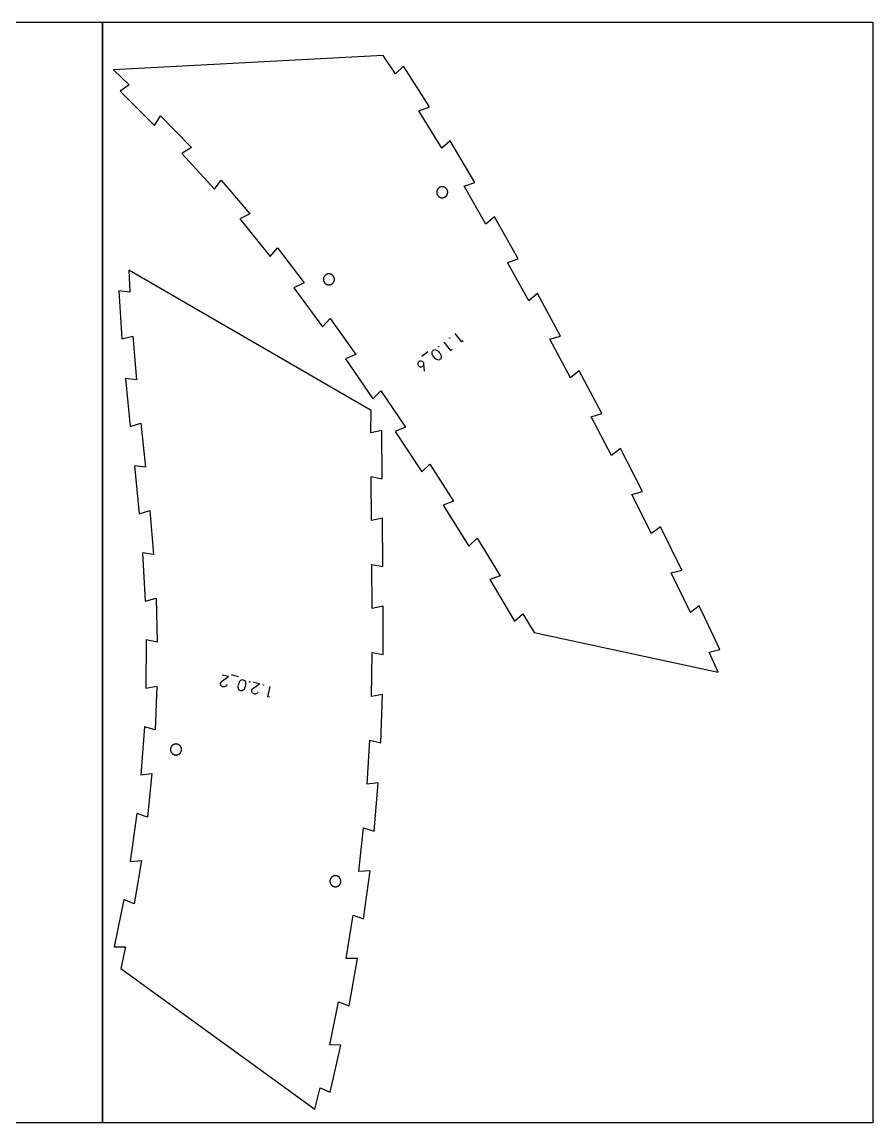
# Model space of a CAD drawing. Header units: millimetres. Extents: x 0 to 7991, y -7000 to -6000.
# Drawn here: x 3427 to 4200, y -7000 to -6000 of the extents above; entities that cross this region are included whole.
import ezdxf

# ---------------------------------------------------------------- set-up
doc = ezdxf.new("R2010")
doc.units = ezdxf.units.MM
doc.header["$MEASUREMENT"] = 0
for name, color, linetype, true_color in [('Default', 18, 'Continuous', 0x000000), ('nest$l_engrave_text', 5, 'Continuous', 0x0000ff), ('nest$l_inner_cut', 3, 'Continuous', 0x00ff00), ('nest$l_outer_cut', 1, 'Continuous', 0xff0000)]:
    doc.layers.add(name, color=color, linetype=linetype, true_color=true_color)

msp = doc.modelspace()

# ---------------------------------------------------------------- linework, layer by layer
at = {"layer": 'Default'}
for points in [[(2800, -7000), (2800, -6000), (3500, -6000), (3500, -7000)], [(3500, -7000), (3500, -6000), (4200, -6000), (4200, -7000)]]:
    msp.add_lwpolyline(points, close=True, dxfattribs=at)
at = {"layer": 'nest$l_engrave_text'}
for points in [[(3815.7, -6287.2), (3815.6, -6287.2), (3815.4, -6287.1), (3815.4, -6287), (3815.5, -6286.8), (3815.6, -6286.8), (3815.8, -6286.8), (3815.8, -6287)], [(3802, -6297.6), (3802.7, -6297.7), (3803.6, -6298), (3804.5, -6298.5), (3804.5, -6298.6), (3804.7, -6298.8), (3804.9, -6299), (3805.2, -6299.3), (3806, -6300.2), (3806.8, -6301.2), (3807, -6301.7), (3807.2, -6302), (3807.3, -6302.2), (3807.4, -6302.3), (3807.7, -6303.5), (3807.8, -6304), (3807.8, -6304.4), (3807.6, -6305.2), (3807.3, -6305.8), (3806.8, -6306.3), (3806.1, -6306.7), (3805.4, -6307), (3804.7, -6306.9), (3803.9, -6306.6), (3803.3, -6306.3), (3802.6, -6305.8), (3802, -6305.3), (3801.3, -6304.5), (3800.7, -6303.7), (3800.3, -6303), (3799.9, -6302.3), (3799.6, -6301.7), (3799.4, -6301), (3799.4, -6300.3), (3799.5, -6299.6), (3799.7, -6299.1), (3800, -6298.6), (3800.4, -6298.2), (3801.1, -6297.8)], [(3805.7, -6295), (3805.5, -6295.1), (3805.4, -6295), (3805.3, -6294.8), (3805.4, -6294.7), (3805.6, -6294.6), (3805.7, -6294.7), (3805.8, -6294.9)], [(3629.3, -6598.2), (3629.7, -6598.8), (3630, -6599.7), (3630.2, -6600.7), (3630.2, -6600.9), (3630.1, -6601.1), (3630.1, -6601.4), (3630.1, -6601.8), (3629.9, -6603), (3629.5, -6604.2), (3629.3, -6604.7), (3629.2, -6605), (3629.1, -6605.3), (3629.1, -6605.4), (3628.4, -6606.4), (3628, -6606.8), (3627.8, -6607), (3627, -6607.4), (3626.3, -6607.5), (3625.6, -6607.5), (3624.9, -6607.2), (3624.2, -6606.8), (3623.8, -6606.2), (3623.5, -6605.4), (3623.4, -6604.7), (3623.3, -6603.8), (3623.4, -6603.1), (3623.6, -6602.1), (3623.8, -6601.1), (3624.1, -6600.3), (3624.4, -6599.5), (3624.6, -6599), (3625, -6598.4), (3625.6, -6597.9), (3626.2, -6597.6), (3626.7, -6597.4), (3627.3, -6597.3), (3627.9, -6597.4), (3628.6, -6597.7)], [(3633.7, -6599.5), (3633.5, -6599.4), (3633.5, -6599.2), (3633.6, -6599.1), (3633.8, -6599), (3633.9, -6599.1), (3633.9, -6599.3), (3633.8, -6599.5)], [(3646.1, -6602.3), (3645.9, -6602.3), (3645.9, -6602.1), (3646, -6601.9), (3646.2, -6601.9), (3646.4, -6602), (3646.4, -6602.2), (3646.3, -6602.3)]]:
    msp.add_lwpolyline(points, close=True, dxfattribs=at)
for points in [[(3827.7, -6289.6), (3826.6, -6290.5), (3820.5, -6282.8)], [(3795.6, -6299.7), (3790.3, -6303.9)], [(3817.6, -6297.5), (3816.5, -6298.4), (3810.5, -6290.7)], [(3792.7, -6317.2), (3792.1, -6310.8), (3792, -6310.2), (3791.9, -6309.6), (3791.7, -6309.2), (3791.2, -6308.6), (3790.6, -6308.2), (3789.9, -6307.9), (3789.2, -6307.8), (3788.4, -6308), (3787.7, -6308.3), (3787.2, -6308.8), (3786.7, -6309.4), (3786.5, -6310.3), (3786.5, -6311.1), (3786.7, -6311.7), (3787.1, -6312.4), (3787.7, -6312.9), (3788.4, -6313.2), (3789.2, -6313.3), (3790.1, -6313.2), (3790.7, -6312.8), (3791.3, -6312.3), (3791.6, -6311.9), (3791.8, -6311.4), (3792, -6310.9), (3792, -6310.3)], [(3613.1, -6601.8), (3612.9, -6602.3), (3612.5, -6602.9), (3612.1, -6603.3), (3611.6, -6603.5), (3610.7, -6603.8), (3609.7, -6603.8), (3609.2, -6603.7), (3608.7, -6603.4), (3608.2, -6603.1), (3607.8, -6602.6), (3607.4, -6601.6), (3607.3, -6601), (3607.4, -6600.5), (3607.8, -6599.6), (3607.9, -6599.3), (3608, -6599.2), (3608.3, -6598.9), (3614.5, -6594.6), (3608.8, -6593.3)], [(3623.7, -6594.7), (3617.1, -6593.1)], [(3641.4, -6608.4), (3641.2, -6608.8), (3640.8, -6609.4), (3640.4, -6609.8), (3639.9, -6610.1), (3639, -6610.4), (3638, -6610.4), (3637.5, -6610.2), (3637, -6610), (3636.5, -6609.6), (3636.2, -6609.2), (3635.7, -6608.1), (3635.7, -6607.5), (3635.7, -6607), (3636.1, -6606.1), (3636.2, -6605.9), (3636.3, -6605.8), (3636.6, -6605.4), (3642.8, -6601.1), (3637.1, -6599.8)], [(3651.7, -6613.2), (3650.3, -6612.9), (3652.5, -6603.4)]]:
    msp.add_lwpolyline(points, dxfattribs=at)
at = {"layer": 'nest$l_inner_cut'}
for points in [[(3804.7, -6157.7), (3804.8, -6157.8), (3805, -6158), (3805.1, -6158.1), (3805.2, -6158.2), (3805.3, -6158.3), (3805.5, -6158.5), (3805.6, -6158.6), (3805.7, -6158.7), (3805.9, -6158.8), (3806, -6158.9), (3806.2, -6159), (3806.3, -6159), (3806.5, -6159.1), (3806.6, -6159.2), (3806.8, -6159.3), (3807, -6159.3), (3807.1, -6159.4), (3807.3, -6159.4), (3807.5, -6159.5), (3807.6, -6159.5), (3807.8, -6159.6), (3808, -6159.6), (3808.1, -6159.6), (3808.3, -6159.6), (3808.5, -6159.6), (3808.7, -6159.6), (3808.8, -6159.6), (3809, -6159.6), (3809.2, -6159.6), (3809.3, -6159.6), (3809.5, -6159.6), (3809.7, -6159.5), (3809.9, -6159.5), (3810, -6159.4), (3810.2, -6159.4), (3810.4, -6159.3), (3810.5, -6159.3), (3810.7, -6159.2), (3810.8, -6159.1), (3811, -6159.1), (3811.1, -6159), (3811.3, -6158.9), (3811.4, -6158.8), (3811.6, -6158.7), (3811.7, -6158.6), (3811.9, -6158.5), (3812, -6158.4), (3812.1, -6158.3), (3812.2, -6158.1), (3812.4, -6158), (3812.5, -6157.9), (3812.6, -6157.8), (3812.7, -6157.6), (3812.8, -6157.5), (3812.9, -6157.3), (3813, -6157.2), (3813.1, -6157), (3813.1, -6156.9), (3813.2, -6156.7), (3813.3, -6156.6), (3813.4, -6156.4), (3813.4, -6156.2), (3813.5, -6156.1), (3813.5, -6155.9), (3813.6, -6155.7), (3813.6, -6155.6), (3813.6, -6155.4), (3813.6, -6155.2), (3813.7, -6155), (3813.7, -6154.9), (3813.7, -6154.7), (3813.7, -6154.5), (3813.7, -6154.4), (3813.7, -6154.2), (3813.6, -6154), (3813.6, -6153.8), (3813.6, -6153.7), (3813.5, -6153.5), (3813.5, -6153.3), (3813.5, -6153.2), (3813.4, -6153), (3813.3, -6152.8), (3813.3, -6152.7), (3813.2, -6152.5), (3813.1, -6152.4), (3813.1, -6152.2), (3813, -6152.1), (3812.9, -6151.9), (3812.8, -6151.8), (3812.7, -6151.6), (3812.6, -6151.5), (3812.5, -6151.4), (3812.3, -6151.2), (3812.2, -6151.1), (3812.1, -6151), (3812, -6150.9), (3811.8, -6150.8), (3811.7, -6150.6), (3811.6, -6150.5), (3811.4, -6150.4), (3811.3, -6150.4), (3811.1, -6150.3), (3811, -6150.2), (3810.8, -6150.1), (3810.6, -6150), (3810.5, -6150), (3810.3, -6149.9), (3810.2, -6149.9), (3810, -6149.8), (3809.8, -6149.8), (3809.7, -6149.7), (3809.5, -6149.7), (3809.3, -6149.7), (3809.1, -6149.7), (3809, -6149.6), (3808.8, -6149.6), (3808.6, -6149.6), (3808.4, -6149.6), (3808.3, -6149.7), (3808.1, -6149.7), (3807.9, -6149.7), (3807.8, -6149.7), (3807.6, -6149.8), (3807.4, -6149.8), (3807.2, -6149.8), (3807.1, -6149.9), (3806.9, -6150), (3806.8, -6150), (3806.6, -6150.1), (3806.4, -6150.2), (3806.3, -6150.2), (3806.1, -6150.3), (3806, -6150.4), (3805.8, -6150.5), (3805.7, -6150.6), (3805.6, -6150.7), (3805.4, -6150.8), (3805.3, -6150.9), (3805.2, -6151.1), (3805.1, -6151.2), (3804.9, -6151.3), (3804.8, -6151.4), (3804.7, -6151.6), (3804.6, -6151.7), (3804.5, -6151.9), (3804.4, -6152), (3804.3, -6152.2), (3804.3, -6152.3), (3804.2, -6152.5), (3804.1, -6152.6), (3804, -6152.8), (3804, -6152.9), (3803.9, -6153.1), (3803.9, -6153.3), (3803.8, -6153.4), (3803.8, -6153.6), (3803.8, -6153.8), (3803.7, -6154), (3803.7, -6154.1), (3803.7, -6154.3), (3803.7, -6154.5), (3803.7, -6154.7), (3803.7, -6154.8), (3803.7, -6155), (3803.7, -6155.2), (3803.7, -6155.3), (3803.8, -6155.5), (3803.8, -6155.7), (3803.8, -6155.9), (3803.9, -6156), (3803.9, -6156.2), (3804, -6156.4), (3804, -6156.5), (3804.1, -6156.7), (3804.2, -6156.8), (3804.3, -6157), (3804.4, -6157.1), (3804.4, -6157.3), (3804.5, -6157.4), (3804.6, -6157.6)], [(3701.8, -6236.8), (3701.9, -6237), (3702, -6237.1), (3702.1, -6237.2), (3702.3, -6237.3), (3702.4, -6237.5), (3702.5, -6237.6), (3702.6, -6237.7), (3702.8, -6237.8), (3702.9, -6237.9), (3703.1, -6238), (3703.2, -6238.1), (3703.4, -6238.1), (3703.5, -6238.2), (3703.7, -6238.3), (3703.8, -6238.4), (3704, -6238.4), (3704.2, -6238.5), (3704.3, -6238.5), (3704.5, -6238.6), (3704.7, -6238.6), (3704.8, -6238.7), (3705, -6238.7), (3705.2, -6238.7), (3705.4, -6238.7), (3705.5, -6238.7), (3705.7, -6238.7), (3705.9, -6238.7), (3706.1, -6238.7), (3706.2, -6238.7), (3706.4, -6238.7), (3706.6, -6238.7), (3706.7, -6238.6), (3706.9, -6238.6), (3707.1, -6238.6), (3707.2, -6238.5), (3707.4, -6238.4), (3707.6, -6238.4), (3707.7, -6238.3), (3707.9, -6238.2), (3708, -6238.2), (3708.2, -6238.1), (3708.3, -6238), (3708.5, -6237.9), (3708.6, -6237.8), (3708.8, -6237.7), (3708.9, -6237.6), (3709, -6237.5), (3709.2, -6237.4), (3709.3, -6237.2), (3709.4, -6237.1), (3709.5, -6237), (3709.6, -6236.9), (3709.7, -6236.7), (3709.8, -6236.6), (3709.9, -6236.4), (3710, -6236.3), (3710.1, -6236.1), (3710.2, -6236), (3710.3, -6235.8), (3710.3, -6235.7), (3710.4, -6235.5), (3710.5, -6235.3), (3710.5, -6235.2), (3710.6, -6235), (3710.6, -6234.8), (3710.6, -6234.7), (3710.7, -6234.5), (3710.7, -6234.3), (3710.7, -6234.2), (3710.7, -6234), (3710.7, -6233.8), (3710.7, -6233.6), (3710.7, -6233.5), (3710.7, -6233.3), (3710.7, -6233.1), (3710.7, -6232.9), (3710.6, -6232.8), (3710.6, -6232.6), (3710.6, -6232.4), (3710.5, -6232.3), (3710.5, -6232.1), (3710.4, -6231.9), (3710.3, -6231.8), (3710.3, -6231.6), (3710.2, -6231.5), (3710.1, -6231.3), (3710, -6231.2), (3709.9, -6231), (3709.8, -6230.9), (3709.7, -6230.7), (3709.6, -6230.6), (3709.5, -6230.5), (3709.4, -6230.3), (3709.3, -6230.2), (3709.1, -6230.1), (3709, -6230), (3708.9, -6229.9), (3708.7, -6229.7), (3708.6, -6229.6), (3708.5, -6229.5), (3708.3, -6229.5), (3708.2, -6229.4), (3708, -6229.3), (3707.9, -6229.2), (3707.7, -6229.1), (3707.5, -6229.1), (3707.4, -6229), (3707.2, -6229), (3707, -6228.9), (3706.9, -6228.9), (3706.7, -6228.8), (3706.5, -6228.8), (3706.4, -6228.8), (3706.2, -6228.8), (3706, -6228.7), (3705.8, -6228.7), (3705.7, -6228.7), (3705.5, -6228.7), (3705.3, -6228.8), (3705.1, -6228.8), (3705, -6228.8), (3704.8, -6228.8), (3704.6, -6228.9), (3704.5, -6228.9), (3704.3, -6228.9), (3704.1, -6229), (3704, -6229.1), (3703.8, -6229.1), (3703.7, -6229.2), (3703.5, -6229.3), (3703.3, -6229.3), (3703.2, -6229.4), (3703, -6229.5), (3702.9, -6229.6), (3702.8, -6229.7), (3702.6, -6229.8), (3702.5, -6229.9), (3702.4, -6230.1), (3702.2, -6230.2), (3702.1, -6230.3), (3702, -6230.4), (3701.9, -6230.6), (3701.8, -6230.7), (3701.7, -6230.8), (3701.6, -6231), (3701.5, -6231.1), (3701.4, -6231.3), (3701.3, -6231.4), (3701.2, -6231.6), (3701.2, -6231.7), (3701.1, -6231.9), (3701, -6232.1), (3701, -6232.2), (3700.9, -6232.4), (3700.9, -6232.6), (3700.8, -6232.7), (3700.8, -6232.9), (3700.8, -6233.1), (3700.8, -6233.2), (3700.7, -6233.4), (3700.7, -6233.6), (3700.7, -6233.8), (3700.7, -6233.9), (3700.7, -6234.1), (3700.8, -6234.3), (3700.8, -6234.4), (3700.8, -6234.6), (3700.8, -6234.8), (3700.9, -6235), (3700.9, -6235.1), (3701, -6235.3), (3701, -6235.5), (3701.1, -6235.6), (3701.2, -6235.8), (3701.2, -6235.9), (3701.3, -6236.1), (3701.4, -6236.2), (3701.5, -6236.4), (3701.6, -6236.5), (3701.7, -6236.7)], [(3561.9, -6659.7), (3561.9, -6659.8), (3561.9, -6660), (3561.8, -6660.2), (3561.8, -6660.3), (3561.8, -6660.5), (3561.8, -6660.7), (3561.8, -6660.9), (3561.8, -6661), (3561.8, -6661.2), (3561.8, -6661.4), (3561.9, -6661.6), (3561.9, -6661.7), (3561.9, -6661.9), (3562, -6662.1), (3562, -6662.2), (3562.1, -6662.4), (3562.1, -6662.6), (3562.2, -6662.7), (3562.3, -6662.9), (3562.3, -6663), (3562.4, -6663.2), (3562.5, -6663.3), (3562.6, -6663.5), (3562.7, -6663.6), (3562.8, -6663.8), (3562.9, -6663.9), (3563, -6664), (3563.1, -6664.2), (3563.2, -6664.3), (3563.4, -6664.4), (3563.5, -6664.5), (3563.6, -6664.7), (3563.8, -6664.8), (3563.9, -6664.9), (3564.1, -6665), (3564.2, -6665.1), (3564.3, -6665.1), (3564.5, -6665.2), (3564.7, -6665.3), (3564.8, -6665.4), (3565, -6665.4), (3565.1, -6665.5), (3565.3, -6665.6), (3565.5, -6665.6), (3565.6, -6665.6), (3565.8, -6665.7), (3566, -6665.7), (3566.1, -6665.7), (3566.3, -6665.8), (3566.5, -6665.8), (3566.7, -6665.8), (3566.8, -6665.8), (3567, -6665.8), (3567.2, -6665.8), (3567.4, -6665.8), (3567.5, -6665.7), (3567.7, -6665.7), (3567.9, -6665.7), (3568, -6665.6), (3568.2, -6665.6), (3568.4, -6665.5), (3568.5, -6665.5), (3568.7, -6665.4), (3568.9, -6665.3), (3569, -6665.3), (3569.2, -6665.2), (3569.3, -6665.1), (3569.5, -6665), (3569.6, -6664.9), (3569.8, -6664.8), (3569.9, -6664.7), (3570, -6664.6), (3570.2, -6664.5), (3570.3, -6664.4), (3570.4, -6664.2), (3570.5, -6664.1), (3570.6, -6664), (3570.8, -6663.9), (3570.9, -6663.7), (3571, -6663.6), (3571, -6663.4), (3571.1, -6663.3), (3571.2, -6663.1), (3571.3, -6663), (3571.4, -6662.8), (3571.4, -6662.7), (3571.5, -6662.5), (3571.6, -6662.3), (3571.6, -6662.2), (3571.7, -6662), (3571.7, -6661.8), (3571.7, -6661.7), (3571.8, -6661.5), (3571.8, -6661.3), (3571.8, -6661.1), (3571.8, -6661), (3571.8, -6660.8), (3571.8, -6660.6), (3571.8, -6660.4), (3571.8, -6660.3), (3571.8, -6660.1), (3571.7, -6659.9), (3571.7, -6659.8), (3571.7, -6659.6), (3571.6, -6659.4), (3571.6, -6659.3), (3571.5, -6659.1), (3571.4, -6658.9), (3571.4, -6658.8), (3571.3, -6658.6), (3571.2, -6658.5), (3571.1, -6658.3), (3571.1, -6658.2), (3571, -6658), (3570.9, -6657.9), (3570.8, -6657.7), (3570.7, -6657.6), (3570.5, -6657.5), (3570.4, -6657.3), (3570.3, -6657.2), (3570.2, -6657.1), (3570, -6657), (3569.9, -6656.9), (3569.8, -6656.8), (3569.6, -6656.7), (3569.5, -6656.6), (3569.3, -6656.5), (3569.2, -6656.4), (3569, -6656.3), (3568.9, -6656.2), (3568.7, -6656.2), (3568.6, -6656.1), (3568.4, -6656), (3568.2, -6656), (3568.1, -6655.9), (3567.9, -6655.9), (3567.7, -6655.9), (3567.5, -6655.8), (3567.4, -6655.8), (3567.2, -6655.8), (3567, -6655.8), (3566.9, -6655.8), (3566.7, -6655.8), (3566.5, -6655.8), (3566.3, -6655.8), (3566.2, -6655.8), (3566, -6655.9), (3565.8, -6655.9), (3565.7, -6655.9), (3565.5, -6656), (3565.3, -6656), (3565.2, -6656.1), (3565, -6656.1), (3564.8, -6656.2), (3564.7, -6656.3), (3564.5, -6656.3), (3564.4, -6656.4), (3564.2, -6656.5), (3564.1, -6656.6), (3563.9, -6656.7), (3563.8, -6656.8), (3563.6, -6656.9), (3563.5, -6657), (3563.4, -6657.1), (3563.3, -6657.3), (3563.1, -6657.4), (3563, -6657.5), (3562.9, -6657.6), (3562.8, -6657.8), (3562.7, -6657.9), (3562.6, -6658.1), (3562.5, -6658.2), (3562.4, -6658.4), (3562.3, -6658.5), (3562.3, -6658.7), (3562.2, -6658.8), (3562.1, -6659), (3562.1, -6659.2), (3562, -6659.3), (3562, -6659.5)], [(3706.8, -6779.3), (3706.8, -6779.5), (3706.7, -6779.6), (3706.7, -6779.8), (3706.7, -6780), (3706.7, -6780.2), (3706.7, -6780.3), (3706.7, -6780.5), (3706.7, -6780.7), (3706.7, -6780.8), (3706.7, -6781), (3706.7, -6781.2), (3706.8, -6781.4), (3706.8, -6781.5), (3706.8, -6781.7), (3706.9, -6781.9), (3706.9, -6782), (3707, -6782.2), (3707.1, -6782.4), (3707.1, -6782.5), (3707.2, -6782.7), (3707.3, -6782.8), (3707.4, -6783), (3707.5, -6783.1), (3707.6, -6783.3), (3707.7, -6783.4), (3707.8, -6783.5), (3707.9, -6783.7), (3708, -6783.8), (3708.1, -6783.9), (3708.2, -6784.1), (3708.4, -6784.2), (3708.5, -6784.3), (3708.6, -6784.4), (3708.8, -6784.5), (3708.9, -6784.6), (3709.1, -6784.7), (3709.2, -6784.8), (3709.4, -6784.9), (3709.5, -6784.9), (3709.7, -6785), (3709.8, -6785.1), (3710, -6785.1), (3710.2, -6785.2), (3710.3, -6785.2), (3710.5, -6785.3), (3710.7, -6785.3), (3710.8, -6785.4), (3711, -6785.4), (3711.2, -6785.4), (3711.4, -6785.4), (3711.5, -6785.4), (3711.7, -6785.4), (3711.9, -6785.4), (3712.1, -6785.4), (3712.2, -6785.4), (3712.4, -6785.4), (3712.6, -6785.3), (3712.7, -6785.3), (3712.9, -6785.3), (3713.1, -6785.2), (3713.2, -6785.2), (3713.4, -6785.1), (3713.6, -6785), (3713.7, -6785), (3713.9, -6784.9), (3714, -6784.8), (3714.2, -6784.7), (3714.3, -6784.6), (3714.5, -6784.6), (3714.6, -6784.5), (3714.8, -6784.3), (3714.9, -6784.2), (3715, -6784.1), (3715.2, -6784), (3715.3, -6783.9), (3715.4, -6783.8), (3715.5, -6783.6), (3715.6, -6783.5), (3715.7, -6783.3), (3715.8, -6783.2), (3715.9, -6783.1), (3716, -6782.9), (3716.1, -6782.8), (3716.2, -6782.6), (3716.2, -6782.4), (3716.3, -6782.3), (3716.4, -6782.1), (3716.4, -6782), (3716.5, -6781.8), (3716.5, -6781.6), (3716.6, -6781.5), (3716.6, -6781.3), (3716.6, -6781.1), (3716.6, -6780.9), (3716.7, -6780.8), (3716.7, -6780.6), (3716.7, -6780.4), (3716.7, -6780.3), (3716.7, -6780.1), (3716.6, -6779.9), (3716.6, -6779.7), (3716.6, -6779.6), (3716.6, -6779.4), (3716.5, -6779.2), (3716.5, -6779.1), (3716.4, -6778.9), (3716.4, -6778.7), (3716.3, -6778.6), (3716.3, -6778.4), (3716.2, -6778.2), (3716.1, -6778.1), (3716, -6777.9), (3715.9, -6777.8), (3715.8, -6777.6), (3715.7, -6777.5), (3715.6, -6777.4), (3715.5, -6777.2), (3715.4, -6777.1), (3715.3, -6777), (3715.2, -6776.8), (3715, -6776.7), (3714.9, -6776.6), (3714.8, -6776.5), (3714.6, -6776.4), (3714.5, -6776.3), (3714.4, -6776.2), (3714.2, -6776.1), (3714.1, -6776), (3713.9, -6775.9), (3713.7, -6775.9), (3713.6, -6775.8), (3713.4, -6775.7), (3713.3, -6775.7), (3713.1, -6775.6), (3712.9, -6775.6), (3712.8, -6775.5), (3712.6, -6775.5), (3712.4, -6775.5), (3712.2, -6775.5), (3712.1, -6775.4), (3711.9, -6775.4), (3711.7, -6775.4), (3711.6, -6775.4), (3711.4, -6775.4), (3711.2, -6775.4), (3711, -6775.5), (3710.9, -6775.5), (3710.7, -6775.5), (3710.5, -6775.6), (3710.4, -6775.6), (3710.2, -6775.6), (3710, -6775.7), (3709.9, -6775.8), (3709.7, -6775.8), (3709.5, -6775.9), (3709.4, -6776), (3709.2, -6776.1), (3709.1, -6776.1), (3708.9, -6776.2), (3708.8, -6776.3), (3708.7, -6776.4), (3708.5, -6776.5), (3708.4, -6776.7), (3708.3, -6776.8), (3708.1, -6776.9), (3708, -6777), (3707.9, -6777.1), (3707.8, -6777.3), (3707.7, -6777.4), (3707.6, -6777.6), (3707.5, -6777.7), (3707.4, -6777.9), (3707.3, -6778), (3707.2, -6778.2), (3707.1, -6778.3), (3707.1, -6778.5), (3707, -6778.6), (3706.9, -6778.8), (3706.9, -6779), (3706.8, -6779.1)]]:
    msp.add_lwpolyline(points, close=True, dxfattribs=at)
at = {"layer": 'nest$l_outer_cut'}
for points in [[(3510, -6043.3), (3524.4, -6057.2), (3516, -6062.9), (3547.3, -6093.9), (3552.9, -6085.3), (3580.8, -6114.1), (3572, -6119.3), (3601.7, -6151.9), (3607.8, -6143.6), (3633.8, -6174.1), (3624.7, -6178.8), (3652.3, -6213.1), (3658.9, -6205.2), (3683.2, -6237), (3674, -6241.3), (3700, -6276.8), (3706.9, -6269.3), (3730.1, -6302), (3720.7, -6306), (3745.7, -6342.2), (3752.8, -6334.9), (3775.2, -6368.1), (3765.8, -6371.9), (3790.1, -6408.6), (3797.3, -6401.5), (3819, -6435.1), (3809.5, -6438.7), (3833, -6476), (3840.4, -6468.9), (3861.4, -6503), (3851.8, -6506.4), (3874.4, -6544.2), (3882, -6537.4), (3892.1, -6554.6), (4059.5, -6590.4), (4051.1, -6572.3), (4061, -6569.8), (4042.2, -6530.2), (4034.1, -6536.3), (4016.6, -6500.4), (4026.4, -6497.8), (4006.9, -6458.5), (3998.8, -6464.7), (3980.8, -6429.2), (3990.6, -6426.4), (3970.5, -6387.4), (3962.5, -6393.8), (3944, -6358.5), (3953.8, -6355.6), (3933.2, -6316.8), (3925.3, -6323.3), (3906.4, -6288.2), (3916.1, -6285.2), (3895.1, -6246.7), (3887.3, -6253.2), (3867.9, -6218.4), (3877.6, -6215.2), (3856.2, -6177), (3848.4, -6183.6), (3828.6, -6149.1), (3838.2, -6145.7), (3815.9, -6107.9), (3808.3, -6114.7), (3787.5, -6080.7), (3797, -6077), (3773.4, -6040.1), (3766.1, -6047.1), (3755.1, -6030.5)], [(3523.9, -6225.5), (3524.9, -6245.4), (3514.8, -6244.1), (3517.7, -6287.8), (3527.5, -6285.2), (3531, -6324.9), (3520.9, -6323.9), (3525.3, -6367.5), (3535, -6364.5), (3539.2, -6404.2), (3529, -6403.2), (3533.3, -6446.8), (3543.1, -6443.8), (3546.4, -6483.6), (3536.3, -6482.2), (3538.9, -6525.9), (3548.7, -6523.4), (3549.8, -6563.2), (3539.8, -6561.1), (3539.5, -6605), (3549.5, -6603.1), (3547.9, -6642.9), (3538.1, -6640.2), (3534.9, -6683.9), (3545, -6682.6), (3540.8, -6722.3), (3531.2, -6718.9), (3525.2, -6762.4), (3535.4, -6761.7), (3528.7, -6801), (3519.3, -6797.1), (3510.7, -6840.1), (3520.9, -6840.1), (3516.6, -6859.6), (3693, -6987.4), (3697.7, -6968), (3707, -6972.1), (3716.7, -6929.3), (3706.5, -6929), (3714.5, -6889.9), (3724, -6893.7), (3731.7, -6850.5), (3721.5, -6850.7), (3727.7, -6811.2), (3737.3, -6814.5), (3743.1, -6771), (3732.9, -6771.6), (3737.2, -6732), (3747, -6734.8), (3750.6, -6691), (3740.5, -6692.2), (3742.8, -6652.3), (3752.8, -6654.7), (3754.3, -6610.8), (3744.3, -6612.5), (3744.9, -6572.6), (3754.9, -6574.6), (3755, -6530.7), (3745, -6532.6), (3744.7, -6492.7), (3754.8, -6494.6), (3754.3, -6450.7), (3744.4, -6452.8), (3744, -6412.9), (3754.1, -6414.9), (3753.9, -6371), (3743.9, -6373), (3744, -6353)]]:
    msp.add_lwpolyline(points, close=True, dxfattribs=at)

doc.saveas('drawing.dxf')
